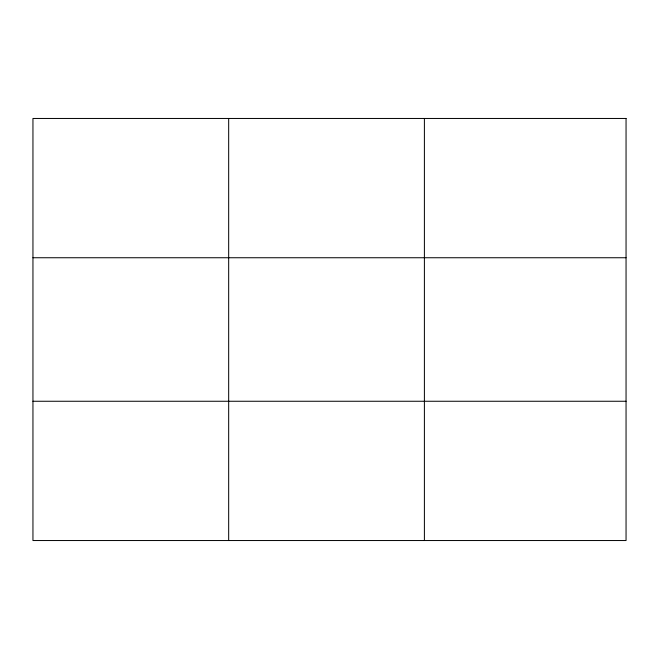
<?xml version="1.0" encoding="UTF-8"?>
<svg xmlns="http://www.w3.org/2000/svg" width="659" height="659" viewBox="0 0 659 659"><rect width="100%" height="100%" fill="white"/><g stroke="black" fill="none" stroke-linecap="round" stroke-linejoin="round"><path stroke-width="0.99" d="M228.673 118.463L228.673 540.537M424.396 118.463L424.396 540.537M32.95 257.743L626.05 257.743M32.95 401.257L626.05 401.257M626.05 118.463L626.05 540.537L32.95 540.537L32.95 118.463L626.05 118.463"/></g></svg>
